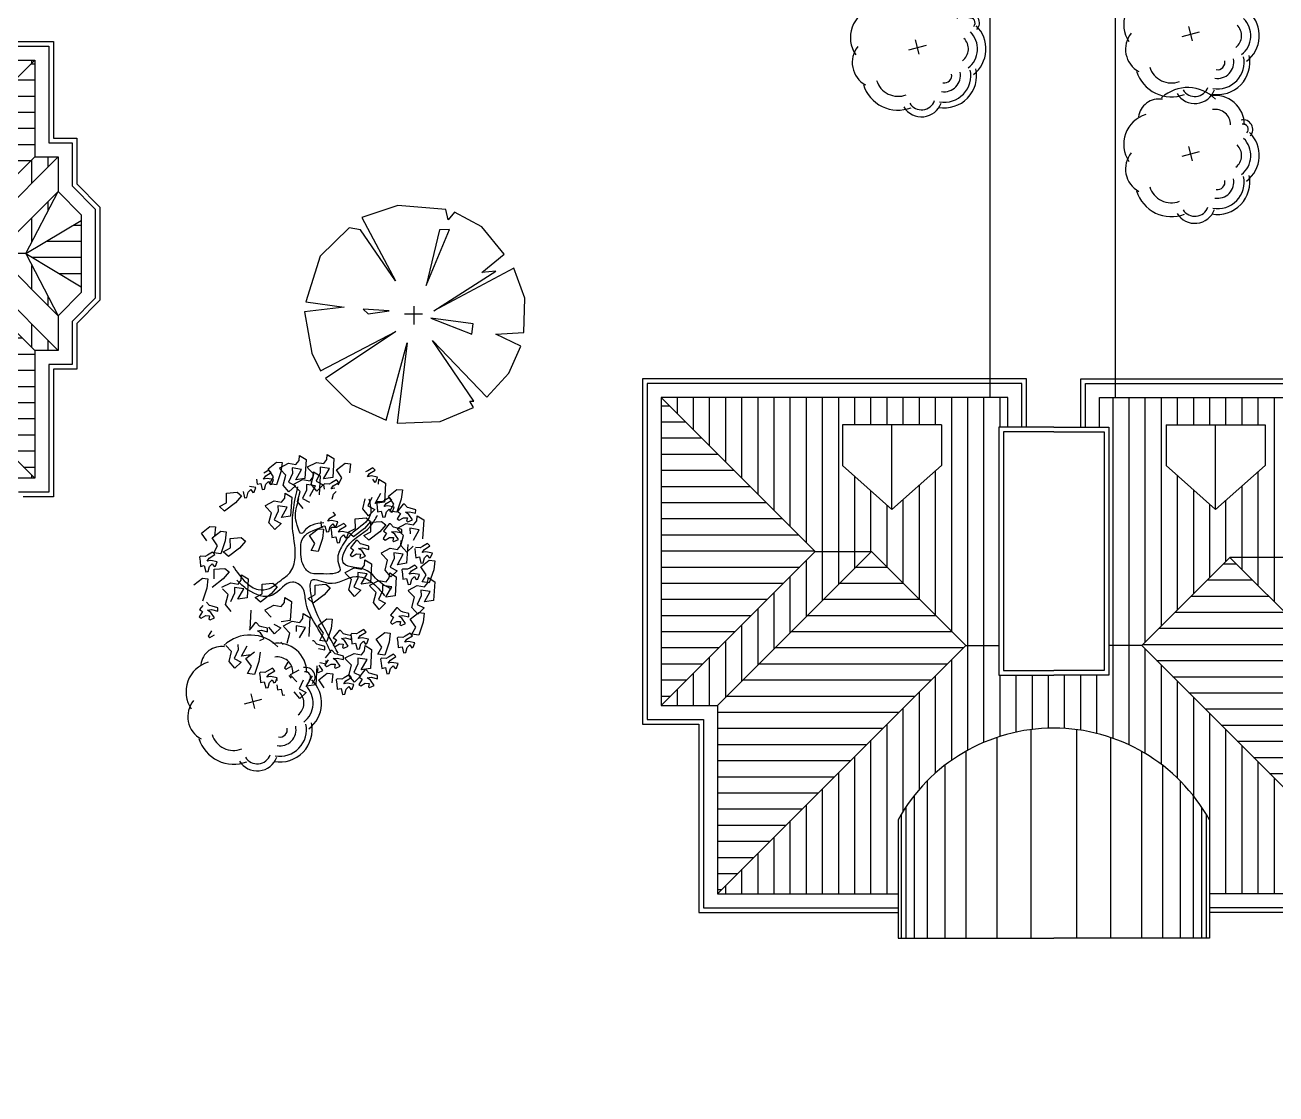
# Model space of a CAD drawing. Extents: x 225694 to 1397201, y -46174 to 794826.
# Drawn here: x 564215 to 593287, y 490923 to 515777 of the extents above; entities that cross this region are included whole.
import ezdxf

# ---------------------------------------------------------------- set-up
doc = ezdxf.new("R2010")
doc.units = 0
doc.header["$LTSCALE"] = 0.5
doc.header["$MEASUREMENT"] = 0
for name, color, linetype in [('08-树', 73, 'Continuous'), ('KJ', 8, 'Continuous'), ('屋顶', 135, 'Continuous'), ('树', 124, 'Continuous'), ('路', 40, 'Continuous')]:
    doc.layers.add(name, color=color, linetype=linetype)
doc.styles.get("Standard").update_dxf_attribs({"font": 'rs.shx', "bigfont": 'hztxt.shx'})

# ---------------------------------------------------------------- blocks, each defined once
blk = doc.blocks.new('棕榈')
at = {"layer": '树', "color": 64, "linetype": 'Continuous'}
for p, q in [((-172, 1067), (-553, 940)), ((336, 1025), (-172, 1067)), ((-553, 940), (-196, 270)), ((360, 916), (336, 1025)), ((426, 996), (360, 916)), ((717, 842), (426, 996)), ((-688, 831), (-995, 530)), ((-566, 808), (-688, 831)), ((-196, 270), (-566, 808)), ((127, 220), (373, 813)), ((270, 808), (127, 220)), ((373, 813), (270, 808)), ((953, 551), (717, 842)), ((-995, 530), (-1146, 45)), ((715, 357), (953, 551)), ((1056, 402), (209, -50)), ((1170, 85), (1056, 402)), ((209, -50), (863, 371)), ((863, 371), (715, 357)), ((-1146, 45), (-738, -11)), ((0, -192), (0, 0)), ((1159, -278), (1170, 85)), ((-738, -11), (-1159, -58)), ((-1159, -58), (-1080, -495)), ((-537, -32), (-487, -82)), ((-265, -48), (-537, -32)), ((-487, -82), (-265, -48)), ((88, -84), (-103, -84)), ((177, -127), (611, -294)), ((625, -185), (177, -127)), ((611, -294), (625, -185)), ((-990, -683), (-193, -267)), ((-193, -267), (-937, -763)), ((-294, -1205), (-73, -388)), ((-73, -388), (-180, -1239)), ((633, -1004), (193, -363)), ((193, -363), (770, -961)), ((863, -297), (1159, -278)), ((1130, -424), (863, -297)), ((-1080, -495), (-990, -683)), ((1003, -707), (1130, -424)), ((-937, -763), (-662, -1041)), ((770, -961), (1003, -707)), ((-662, -1041), (-294, -1205)), ((627, -1072), (590, -1004)), ((590, -1004), (633, -1004)), ((275, -1218), (627, -1072)), ((-180, -1239), (275, -1218))]:
    blk.add_line(p, q, dxfattribs=at)
blk = doc.blocks.new('桂花')
at = {"layer": '08-树', "linetype": 'ByBlock'}
for p, q in [((0, 0), (-316, 0)), ((-149, -187), (-149, 195))]:
    blk.add_line(p, q, dxfattribs=at)
for centre, radius, start, end in [((-367, 1210), 204, 31.9374, 177.2865), ((79, 732), 688, 22.6842, 120.5814), ((-612, 656), 626, 75.2533, 173.8893), ((-367, 1210), 110, 31.9374, 177.2865), ((79, 732), 509, 22.6842, 120.5814), ((574, 395), 687, 335.0514, 87.0482), ((-743, 93), 815, 118.8409, 207.9925), ((-612, 656), 332, 75.2533, 173.8893), ((79, 732), 314, 22.6842, 120.5814), ((574, 395), 565, 335.0514, 87.0482), ((574, 395), 158, 335.0514, 87.0482), ((574, 395), 344, 335.0514, 87.0482), ((868, -183), 294, 286.7742, 55.2785), ((868, -183), 443, 286.7742, 55.2785), ((-1031, -465), 437, 155.3763, 247.6372), ((287, -545), 475, 271.8981, 6.291), ((287, -545), 769, 271.8981, 6.291), ((-552, -692), 652, 181.4394, 289.2262), ((-59, -897), 543, 216.0983, 316.3439)]:
    blk.add_arc(centre, radius, start, end, dxfattribs=at)
blk = doc.blocks.new('GUIHUA')
at = {"layer": '树', "linetype": 'ByBlock', "xscale": 1.0944, "yscale": 1.0944, "zscale": 1.0944}
blk.add_blockref('桂花', (169, -8), dxfattribs=at)
blk = doc.blocks.new('银杏')
at = {"layer": '树', "color": 60}
for p, q in [((-750, 2732), (-811, 2624)), ((-681, 2712), (-750, 2732)), ((-746, 2592), (-681, 2712)), ((-621, 2729), (-503, 2841)), ((-520, 2694), (-621, 2729)), ((-456, 2607), (-520, 2694)), ((-503, 2841), (-123, 2715)), ((-325, 2695), (-404, 2514)), ((-145, 2520), (-325, 2695)), ((64, 2824), (2, 2789)), ((2, 2789), (35, 2670)), ((35, 2670), (48, 2617)), ((104, 2693), (64, 2824)), ((155, 2630), (104, 2693)), ((161, 2710), (155, 2630)), ((222, 2835), (161, 2710)), ((305, 2774), (222, 2835)), ((236, 2721), (305, 2744)), ((275, 2651), (236, 2721)), ((371, 2597), (275, 2651)), ((305, 2744), (305, 2774)), ((352, 2733), (392, 2843)), ((442, 2524), (352, 2733)), ((392, 2843), (574, 2770)), ((574, 2770), (816, 2609)), ((701, 2616), (819, 2727)), ((819, 2727), (1199, 2602)), ((-1267, 2458), (-1227, 2569)), ((-1177, 2249), (-1267, 2458)), ((-1227, 2569), (-1046, 2496)), ((-1046, 2496), (-803, 2334)), ((-927, 2533), (-934, 2507)), ((-934, 2507), (-880, 2436)), ((-839, 2577), (-927, 2533)), ((-880, 2436), (-816, 2348)), ((-811, 2624), (-839, 2577)), ((-816, 2348), (-756, 2400)), ((-756, 2400), (-664, 2305)), ((-754, 2511), (-746, 2592)), ((-694, 2563), (-754, 2511)), ((-562, 2609), (-694, 2563)), ((-655, 2441), (-633, 2518)), ((-626, 2335), (-655, 2441)), ((-633, 2518), (-568, 2485)), ((-568, 2485), (-547, 2507)), ((-547, 2507), (-562, 2609)), ((-523, 2463), (-456, 2607)), ((-476, 2260), (-523, 2463)), ((-404, 2514), (-290, 2485)), ((-88, 2380), (292, 2255)), ((-25, 2480), (66, 2316)), ((48, 2617), (18, 2524)), ((31, 2500), (120, 2488)), ((120, 2488), (227, 2471)), ((227, 2471), (232, 2551)), ((232, 2551), (365, 2548)), ((365, 2548), (371, 2597)), ((434, 2445), (372, 2410)), ((372, 2410), (405, 2291)), ((474, 2314), (434, 2445)), ((633, 2591), (442, 2524)), ((592, 2456), (531, 2330)), ((675, 2395), (592, 2456)), ((756, 2473), (633, 2591)), ((675, 2364), (675, 2395)), ((802, 2581), (701, 2616)), ((816, 2609), (756, 2473)), ((799, 2350), (866, 2494)), ((866, 2494), (802, 2581)), ((997, 2582), (918, 2401)), ((918, 2401), (1032, 2372)), ((1177, 2407), (997, 2582)), ((1199, 2602), (1177, 2407)), ((-1622, 2132), (-1683, 2006)), ((-1539, 2071), (-1622, 2132)), ((-1574, 2147), (-1456, 2259)), ((-1473, 2112), (-1574, 2147)), ((-1456, 2259), (-1076, 2134)), ((-1098, 1938), (-1277, 2114)), ((-987, 2316), (-1177, 2249)), ((-1078, 2297), (-1141, 2262)), ((-1141, 2262), (-1107, 2143)), ((-1107, 2143), (-1094, 2089)), ((-1076, 2134), (-1098, 1938)), ((-1039, 2166), (-1078, 2297)), ((-987, 2103), (-1039, 2166)), ((-863, 2199), (-987, 2316)), ((-982, 2182), (-987, 2103)), ((-921, 2308), (-982, 2182)), ((-838, 2247), (-921, 2308)), ((-906, 2194), (-837, 2216)), ((-867, 2123), (-906, 2194)), ((-772, 2069), (-867, 2123)), ((-803, 2334), (-863, 2199)), ((-837, 2216), (-838, 2247)), ((-664, 2305), (-626, 2335)), ((-601, 2142), (-609, 2116)), ((-609, 2116), (-555, 2045)), ((-514, 2186), (-601, 2142)), ((-486, 2234), (-514, 2186)), ((-425, 2341), (-486, 2234)), ((-444, 2262), (-476, 2260)), ((-294, 2345), (-444, 2262)), ((-429, 2120), (-421, 2201)), ((-369, 2172), (-429, 2120)), ((-356, 2322), (-425, 2341)), ((-421, 2201), (-356, 2322)), ((-237, 2218), (-369, 2172)), ((-330, 2050), (-308, 2127)), ((-308, 2127), (-243, 2094)), ((-103, 2237), (-294, 2345)), ((-243, 2094), (-222, 2116)), ((-222, 2116), (-237, 2218)), ((-105, 2233), (-206, 2268)), ((-108, 2002), (-41, 2146)), ((-41, 2146), (-105, 2233)), ((66, 2316), (-103, 2237)), ((90, 2235), (11, 2053)), ((270, 2059), (90, 2235)), ((292, 2255), (270, 2059)), ((418, 2237), (388, 2144)), ((388, 2144), (401, 2121)), ((401, 2121), (489, 2109)), ((405, 2291), (418, 2237)), ((525, 2251), (474, 2314)), ((531, 2330), (525, 2251)), ((597, 2092), (602, 2171)), ((602, 2171), (735, 2169)), ((606, 2342), (675, 2364)), ((645, 2271), (606, 2342)), ((740, 2217), (645, 2271)), ((735, 2169), (740, 2217)), ((846, 2147), (799, 2350)), ((878, 2149), (846, 2147)), ((1028, 2232), (878, 2149)), ((1219, 2124), (1028, 2232)), ((1032, 2372), (1185, 2243)), ((1185, 2243), (1297, 2367)), ((1388, 2203), (1219, 2124)), ((1297, 2367), (1388, 2203)), ((1361, 2233), (1402, 2343)), ((1451, 2024), (1361, 2233)), ((1402, 2343), (1583, 2270)), ((1583, 2270), (1825, 2109)), ((-1608, 2018), (-1539, 2040)), ((-1539, 2040), (-1539, 2071)), ((-1242, 1904), (-1089, 1775)), ((-1094, 2089), (-1124, 1996)), ((-1124, 1996), (-1111, 1973)), ((-1111, 1973), (-1023, 1961)), ((-1089, 1775), (-978, 1898)), ((-1023, 1961), (-915, 1944)), ((-978, 1898), (-887, 1735)), ((-915, 1944), (-910, 2023)), ((-910, 2023), (-777, 2020)), ((-777, 2020), (-772, 2069)), ((-742, 1749), (-700, 1973)), ((-700, 1973), (-606, 2042)), ((-606, 2042), (-495, 1881)), ((-555, 2045), (-491, 1957)), ((-495, 1881), (-383, 1612)), ((-491, 1957), (-431, 2010)), ((-431, 2010), (-339, 1914)), ((-339, 1914), (-300, 1944)), ((-300, 1944), (-330, 2050)), ((-61, 1799), (-108, 2002)), ((121, 1885), (-29, 1801)), ((11, 2053), (125, 2025)), ((312, 1777), (121, 1885)), ((125, 2025), (278, 1896)), ((278, 1896), (390, 2019)), ((481, 1856), (312, 1777)), ((390, 2019), (481, 1856)), ((394, 1857), (512, 1969)), ((495, 1822), (394, 1857)), ((489, 2109), (597, 2092)), ((512, 1969), (892, 1844)), ((1238, 1872), (1151, 1827)), ((1267, 1919), (1238, 1872)), ((1327, 2027), (1267, 1919)), ((1323, 1806), (1332, 1887)), ((1383, 1858), (1323, 1806)), ((1396, 2007), (1327, 2027)), ((1332, 1887), (1396, 2007)), ((1515, 1904), (1383, 1858)), ((1642, 2091), (1451, 2024)), ((1531, 1802), (1515, 1904)), ((1766, 1974), (1642, 2091)), ((1799, 1979), (1737, 1944)), ((1737, 1944), (1770, 1825)), ((1825, 2109), (1766, 1974)), ((1839, 1848), (1799, 1979)), ((1890, 1785), (1839, 1848)), ((1896, 1865), (1890, 1785)), ((2010, 1806), (1971, 1876)), ((-1056, 1656), (-1247, 1764)), ((-887, 1735), (-1056, 1656)), ((-895, 1451), (-854, 1675)), ((-854, 1675), (-759, 1744)), ((-759, 1744), (-649, 1583)), ((-546, 1699), (-742, 1749)), ((-508, 1533), (-546, 1699)), ((-383, 1612), (-508, 1533)), ((-29, 1801), (-61, 1799)), ((492, 1591), (559, 1735)), ((539, 1388), (492, 1591)), ((559, 1735), (495, 1822)), ((690, 1824), (611, 1642)), ((611, 1642), (725, 1614)), ((870, 1648), (690, 1824)), ((725, 1614), (879, 1485)), ((892, 1844), (870, 1648)), ((879, 1485), (990, 1608)), ((990, 1608), (1081, 1444)), ((1151, 1827), (1144, 1802)), ((1144, 1802), (1198, 1731)), ((1198, 1731), (1262, 1643)), ((1262, 1643), (1322, 1695)), ((1322, 1695), (1413, 1600)), ((1413, 1600), (1452, 1630)), ((1423, 1736), (1445, 1813)), ((1452, 1630), (1423, 1736)), ((1445, 1813), (1510, 1780)), ((1510, 1780), (1531, 1802)), ((1783, 1772), (1753, 1679)), ((1753, 1679), (1766, 1655)), ((1766, 1655), (1855, 1643)), ((1770, 1825), (1783, 1772)), ((1855, 1643), (1962, 1626)), ((1962, 1626), (1967, 1706)), ((-699, 1401), (-895, 1451)), ((-661, 1235), (-699, 1401)), ((-649, 1583), (-537, 1314)), ((-444, 1379), (-451, 1353)), ((-451, 1353), (-397, 1282)), ((-357, 1423), (-444, 1379)), ((-328, 1471), (-357, 1423)), ((-267, 1578), (-328, 1471)), ((-271, 1357), (-263, 1438)), ((-212, 1409), (-271, 1357)), ((-199, 1559), (-267, 1578)), ((-263, 1438), (-199, 1559)), ((-80, 1455), (-212, 1409)), ((-172, 1287), (-150, 1364)), ((-150, 1364), (-85, 1332)), ((-85, 1332), (-64, 1353)), ((-64, 1353), (-80, 1455)), ((-4, 1424), (114, 1536)), ((98, 1389), (-4, 1424)), ((162, 1302), (98, 1389)), ((114, 1536), (495, 1411)), ((293, 1390), (214, 1209)), ((472, 1215), (293, 1390)), ((495, 1411), (472, 1215)), ((571, 1390), (539, 1388)), ((721, 1474), (571, 1390)), ((912, 1366), (721, 1474)), ((1081, 1444), (912, 1366)), ((1584, 1431), (1625, 1541)), ((1674, 1222), (1584, 1431)), ((1625, 1541), (1806, 1469)), ((1806, 1469), (2048, 1307)), ((2135, 1527), (2072, 1493)), ((2072, 1493), (2106, 1374)), ((2119, 1320), (2089, 1227)), ((2106, 1374), (2119, 1320)), ((2175, 1397), (2135, 1527)), ((2226, 1333), (2175, 1397)), ((-1088, 1069), (-1150, 1034)), ((-1048, 938), (-1088, 1069)), ((-930, 1080), (-991, 954)), ((-847, 1019), (-930, 1080)), ((-803, 1227), (-866, 1192)), ((-866, 1192), (-833, 1073)), ((-833, 1073), (-819, 1019)), ((-764, 1096), (-803, 1227)), ((-712, 1033), (-764, 1096)), ((-707, 1112), (-712, 1033)), ((-646, 1238), (-707, 1112)), ((-537, 1314), (-661, 1235)), ((-563, 1177), (-646, 1238)), ((-631, 1124), (-563, 1146)), ((-592, 1053), (-631, 1124)), ((-563, 1146), (-563, 1177)), ((-397, 1282), (-333, 1194)), ((-333, 1194), (-273, 1247)), ((-273, 1247), (-181, 1151)), ((-181, 1151), (-143, 1181)), ((-143, 1181), (-172, 1287)), ((95, 1158), (162, 1302)), ((142, 955), (95, 1158)), ((214, 1209), (328, 1180)), ((328, 1180), (481, 1052)), ((481, 1052), (593, 1175)), ((593, 1175), (684, 1011)), ((1629, 1065), (1568, 939)), ((1712, 1004), (1629, 1065)), ((1865, 1289), (1674, 1222)), ((1743, 958), (1861, 1070)), ((1989, 1172), (1865, 1289)), ((2048, 1307), (1989, 1172)), ((2089, 1227), (2102, 1203)), ((2102, 1203), (2190, 1191)), ((2190, 1191), (2298, 1175)), ((2298, 1175), (2303, 1254)), ((-997, 875), (-1048, 938)), ((-991, 954), (-997, 875)), ((-925, 716), (-920, 796)), ((-920, 796), (-787, 793)), ((-916, 966), (-847, 989)), ((-877, 895), (-916, 966)), ((-782, 841), (-877, 895)), ((-819, 1019), (-849, 926)), ((-849, 926), (-837, 903)), ((-847, 989), (-847, 1019)), ((-837, 903), (-748, 891)), ((-787, 793), (-782, 841)), ((-748, 891), (-641, 874)), ((-641, 874), (-635, 953)), ((-635, 953), (-503, 951)), ((-497, 999), (-592, 1053)), ((-503, 951), (-497, 999)), ((173, 957), (142, 955)), ((324, 1041), (173, 957)), ((514, 933), (324, 1041)), ((684, 1011), (514, 933)), ((1472, 1054), (1409, 1019)), ((1409, 1019), (1442, 900)), ((1456, 846), (1425, 753)), ((1442, 900), (1456, 846)), ((1511, 923), (1472, 1054)), ((1563, 860), (1511, 923)), ((1568, 939), (1563, 860)), ((1643, 951), (1712, 974)), ((1682, 880), (1643, 951)), ((1778, 826), (1682, 880)), ((1712, 974), (1712, 1004)), ((1844, 923), (1743, 958)), ((1772, 778), (1778, 826)), ((1909, 836), (1844, 923)), ((-895, 637), (-854, 748)), ((-805, 428), (-895, 637)), ((-854, 748), (-673, 675)), ((-673, 675), (-430, 513)), ((278, 496), (373, 566)), ((373, 566), (483, 404)), ((1298, 538), (1291, 513)), ((1385, 583), (1298, 538)), ((1414, 630), (1385, 583)), ((1474, 738), (1414, 630)), ((1425, 753), (1438, 730)), ((1438, 730), (1527, 718)), ((1543, 718), (1474, 738)), ((1479, 598), (1543, 718)), ((1527, 718), (1634, 701)), ((1634, 701), (1639, 781)), ((1639, 781), (1772, 778)), ((-614, 495), (-805, 428)), ((-490, 378), (-614, 495)), ((-430, 513), (-490, 378)), ((237, 272), (278, 496)), ((433, 222), (237, 272)), ((483, 404), (596, 135)), ((986, 324), (1026, 434)), ((471, 56), (433, 222)), ((596, 135), (471, 56))]:
    blk.add_line(p, q, dxfattribs=at)
at = {"layer": '树'}
for p, q in [((-1779, 2121), (-1842, 2086)), ((-1740, 1990), (-1779, 2121)), ((-1842, 2086), (-1809, 1967)), ((-1809, 1967), (-1796, 1913)), ((-1688, 1927), (-1740, 1990)), ((-1683, 2006), (-1688, 1927)), ((1957, 1990), (1896, 1865)), ((2040, 1929), (1957, 1990)), ((1971, 1876), (2040, 1899)), ((2040, 1899), (2040, 1929)), ((-2083, 1544), (-2043, 1655)), ((-2043, 1655), (-1862, 1582)), ((1967, 1706), (2100, 1703)), ((2105, 1752), (2010, 1806)), ((2100, 1703), (2105, 1752)), ((-2357, 1231), (-2239, 1343)), ((-2239, 1343), (-1859, 1218)), ((-1993, 1335), (-2083, 1544)), ((-1803, 1402), (-1993, 1335)), ((-1679, 1285), (-1803, 1402)), ((2231, 1413), (2226, 1333)), ((2292, 1538), (2231, 1413)), ((2375, 1477), (2292, 1538)), ((2307, 1424), (2376, 1447)), ((2346, 1354), (2307, 1424)), ((2441, 1300), (2346, 1354)), ((2376, 1447), (2375, 1477)), ((-2256, 1196), (-2357, 1231)), ((-2259, 965), (-2192, 1109)), ((-2192, 1109), (-2256, 1196)), ((-2061, 1197), (-2140, 1016)), ((-1881, 1022), (-2061, 1197)), ((-1859, 1218), (-1881, 1022)), ((-1728, 1313), (-1791, 1278)), ((-1791, 1278), (-1757, 1159)), ((-1744, 1105), (-1774, 1012)), ((-1757, 1159), (-1744, 1105)), ((-1688, 1182), (-1728, 1313)), ((-1637, 1119), (-1688, 1182)), ((-1632, 1198), (-1637, 1119)), ((-1517, 1139), (-1556, 1210)), ((-1422, 1085), (-1517, 1139)), ((1861, 1070), (2241, 945)), ((2303, 1254), (2436, 1251)), ((2436, 1251), (2441, 1300)), ((-2212, 762), (-2259, 965)), ((-2030, 848), (-2180, 764)), ((-2140, 1016), (-2026, 987)), ((-2080, 857), (-1962, 968)), ((-1979, 821), (-2080, 857)), ((-1839, 740), (-2030, 848)), ((-2026, 987), (-1873, 859)), ((-1915, 735), (-1979, 821)), ((-1962, 968), (-1582, 843)), ((-1873, 859), (-1761, 982)), ((-1784, 823), (-1863, 641)), ((-1670, 818), (-1839, 740)), ((-1604, 647), (-1784, 823)), ((-1774, 1012), (-1761, 989)), ((-1761, 989), (-1673, 977)), ((-1761, 982), (-1670, 818)), ((1841, 692), (1909, 836)), ((2040, 924), (1960, 743)), ((2219, 749), (2040, 924)), ((2241, 945), (2219, 749)), ((2242, 849), (2234, 823)), ((2234, 823), (2288, 752)), ((2329, 894), (2242, 849)), ((2357, 941), (2329, 894)), ((2418, 1049), (2357, 941)), ((2414, 827), (2422, 909)), ((2474, 880), (2414, 827)), ((2487, 1029), (2418, 1049)), ((2422, 909), (2487, 1029)), ((2606, 925), (2474, 880)), ((2513, 757), (2535, 834)), ((2535, 834), (2600, 802)), ((2600, 802), (2621, 824)), ((2621, 824), (2606, 925)), ((-2494, 659), (-2376, 771)), ((-2392, 624), (-2494, 659)), ((-2328, 537), (-2392, 624)), ((-2376, 771), (-1995, 646)), ((-2197, 626), (-2276, 444)), ((-2180, 764), (-2212, 762)), ((-2018, 450), (-2197, 626)), ((-1995, 646), (-2018, 450)), ((-1982, 590), (-1915, 735)), ((-1935, 388), (-1982, 590)), ((-1863, 641), (-1749, 613)), ((-1749, 613), (-1596, 484)), ((-1596, 484), (-1484, 607)), ((-1032, 733), (-925, 716)), ((1471, 517), (1479, 598)), ((1530, 569), (1471, 517)), ((1662, 614), (1530, 569)), ((1678, 513), (1662, 614)), ((1888, 489), (1841, 692)), ((2070, 575), (1920, 491)), ((1960, 743), (2075, 715)), ((2261, 467), (2070, 575)), ((2075, 715), (2228, 586)), ((2228, 586), (2339, 709)), ((2430, 545), (2261, 467)), ((2288, 752), (2352, 665)), ((2339, 709), (2430, 545)), ((2352, 665), (2412, 717)), ((2412, 717), (2504, 621)), ((2504, 621), (2542, 652)), ((2542, 652), (2513, 757)), ((-2276, 444), (-2162, 416)), ((-1976, 168), (-2166, 276)), ((-2162, 416), (-2009, 287)), ((-2009, 287), (-1897, 410)), ((-1903, 390), (-1935, 388)), ((-1753, 473), (-1903, 390)), ((-1897, 410), (-1806, 246)), ((-1801, 161), (-1683, 273)), ((-1562, 365), (-1753, 473)), ((-1683, 273), (-1302, 148)), ((-1393, 444), (-1562, 365)), ((1075, 115), (986, 324)), ((1026, 434), (1207, 361)), ((1207, 361), (1450, 200)), ((1291, 513), (1345, 441)), ((1345, 441), (1409, 354)), ((1409, 354), (1469, 406)), ((1469, 406), (1560, 310)), ((1560, 310), (1599, 341)), ((1570, 446), (1592, 524)), ((1599, 341), (1570, 446)), ((1592, 524), (1657, 491)), ((1657, 491), (1678, 513)), ((1751, 307), (1663, 263)), ((1779, 354), (1751, 307)), ((1840, 462), (1779, 354)), ((1836, 241), (1844, 322)), ((1896, 293), (1836, 241)), ((1909, 442), (1840, 462)), ((1844, 322), (1909, 442)), ((1920, 491), (1888, 489)), ((2028, 339), (1896, 293)), ((2043, 237), (2028, 339)), ((2318, 508), (2255, 474)), ((2255, 474), (2288, 355)), ((2302, 301), (2271, 208)), ((2288, 355), (2302, 301)), ((2357, 378), (2318, 508)), ((2409, 314), (2357, 378)), ((2414, 394), (2409, 314)), ((2475, 519), (2414, 394)), ((2558, 458), (2475, 519)), ((2490, 405), (2558, 428)), ((2529, 335), (2490, 405)), ((2624, 281), (2529, 335)), ((2558, 428), (2558, 458)), ((2618, 232), (2624, 281)), ((-1806, 246), (-1976, 168)), ((-1700, 126), (-1801, 161)), ((-1703, -105), (-1635, 39)), ((-1635, 39), (-1700, 126)), ((-1504, 128), (-1584, -54)), ((-1325, -48), (-1504, 128)), ((-1302, 148), (-1325, -48)), ((1266, 182), (1075, 115)), ((1390, 65), (1266, 182)), ((1450, 200), (1390, 65)), ((1481, 30), (1453, -18)), ((1542, 137), (1481, 30)), ((1611, 118), (1542, 137)), ((1546, -3), (1611, 118)), ((1663, 263), (1656, 237)), ((1656, 237), (1710, 166)), ((1710, 166), (1774, 78)), ((1834, 130), (1926, 35)), ((1904, 68), (1835, 87)), ((1839, -53), (1904, 68)), ((1926, 35), (1964, 65)), ((1935, 171), (1957, 248)), ((1964, 65), (1935, 171)), ((1957, 248), (2022, 215)), ((2022, 215), (2043, 237)), ((2100, 39), (2141, 149)), ((2190, -170), (2100, 39)), ((2141, 149), (2322, 76)), ((2271, 208), (2284, 184)), ((2284, 184), (2373, 173)), ((2373, 173), (2480, 156)), ((2480, 156), (2486, 235)), ((2486, 235), (2618, 232)), ((-2057, -91), (-2057, -60)), ((-1655, -308), (-1703, -105)), ((-1474, -222), (-1624, -306)), ((-1584, -54), (-1469, -82)), ((-1283, -330), (-1474, -222)), ((-1469, -82), (-1316, -211)), ((-1316, -211), (-1204, -88)), ((-1114, -251), (-1283, -330)), ((-1204, -88), (-1114, -251)), ((749, -124), (867, -13)), ((851, -160), (749, -124)), ((848, -391), (915, -246)), ((915, -246), (851, -160)), ((867, -13), (1248, -138)), ((1046, -158), (967, -340)), ((1225, -334), (1046, -158)), ((1365, -62), (1358, -88)), ((1453, -18), (1365, -62)), ((2023, -36), (1891, -81)), ((1896, -135), (2277, -260)), ((1953, -127), (2017, -159)), ((2017, -159), (2039, -138)), ((2039, -138), (2023, -36)), ((2381, -103), (2190, -170)), ((2277, -260), (2254, -456)), ((-1624, -306), (-1655, -308)), ((325, -413), (443, -302)), ((426, -448), (325, -413)), ((490, -535), (426, -448)), ((443, -302), (823, -427)), ((823, -427), (801, -622)), ((895, -593), (848, -391)), ((1077, -508), (926, -591)), ((967, -340), (1081, -368)), ((1267, -616), (1077, -508)), ((1924, -715), (1877, -513)), ((2254, -456), (2075, -280)), ((2110, -490), (2263, -619)), ((2263, -619), (2375, -496)), ((2375, -496), (2466, -659)), ((423, -679), (490, -535)), ((809, -786), (921, -662)), ((926, -591), (895, -593)), ((921, -662), (1012, -826)), ((1277, -702), (1214, -737)), ((1662, -709), (1754, -805)), ((1754, -805), (1792, -774)), ((1792, -774), (1763, -669)), ((1955, -713), (1924, -715)), ((2004, -715), (1942, -750)), ((2106, -630), (1955, -713)), ((2466, -659), (2296, -738)), ((-1177, -1203), (-1135, -979)), ((-1135, -979), (-1041, -910)), ((-1041, -910), (-930, -1071)), ((652, -797), (502, -880)), ((799, -1040), (770, -1087)), ((860, -932), (799, -1040)), ((1012, -826), (843, -905)), ((928, -952), (860, -932)), ((864, -1072), (928, -952)), ((1047, -1055), (915, -1101)), ((1063, -1157), (1047, -1055)), ((1762, -1019), (1700, -1054)), ((1700, -1054), (1733, -1173)), ((1802, -1150), (1762, -1019)), ((1920, -1008), (1859, -1134)), ((2003, -1069), (1920, -1008)), ((1958, -1015), (1971, -1039)), ((2060, -1051), (2167, -1068)), ((2167, -1068), (2172, -988)), ((2172, -988), (2305, -991)), ((2305, -991), (2311, -942)), ((770, -1087), (683, -1132)), ((856, -1153), (864, -1072)), ((915, -1101), (856, -1153)), ((1305, -1218), (1486, -1291)), ((1746, -1227), (1716, -1320)), ((1733, -1173), (1746, -1227)), ((1853, -1213), (1802, -1150)), ((1859, -1134), (1853, -1213)), ((1930, -1293), (2063, -1295)), ((1934, -1122), (2003, -1100)), ((1973, -1193), (1934, -1122)), ((2068, -1247), (1973, -1193)), ((2003, -1100), (2003, -1069)), ((2063, -1295), (2068, -1247)), ((1354, -1538), (1264, -1328)), ((1025, -1624), (1139, -1652))]:
    blk.add_line(p, q, dxfattribs=at)
at = {"layer": '树', "color": 76}
for p, q in [((-2395, 393), (-2328, 537)), ((-2481, 154), (-2441, 265)), ((-2441, 265), (-2260, 192)), ((-2348, 190), (-2395, 393)), ((-2166, 276), (-2316, 192)), ((-2391, -55), (-2481, 154)), ((-2201, 12), (-2391, -55)), ((-2316, 192), (-2348, 190)), ((-2260, 192), (-2017, 30)), ((-2077, -105), (-2201, 12)), ((-2140, 1), (-2201, -125)), ((-2057, -60), (-2140, 1)), ((-2017, 30), (-2077, -105)), ((-2298, -10), (-2360, -45)), ((-2360, -45), (-2327, -164)), ((-2258, -141), (-2298, -10)), ((-2207, -204), (-2258, -141)), ((-2201, -125), (-2207, -204)), ((-2126, -113), (-2057, -91)), ((-2087, -184), (-2126, -113)), ((-1992, -238), (-2087, -184)), ((-1997, -286), (-1992, -238)), ((-2243, -346), (-2135, -363)), ((-2135, -363), (-2130, -284)), ((-2073, -405), (-2134, -530)), ((-2130, -284), (-1997, -286)), ((-1990, -466), (-2073, -405)), ((-2059, -519), (-1990, -496)), ((-2020, -589), (-2059, -519)), ((-1990, -496), (-1990, -466)), ((-29, -578), (65, -509)), ((65, -509), (176, -670)), ((-2079, -811), (-1984, -742)), ((-2063, -689), (-1930, -692)), ((-1924, -643), (-2020, -589)), ((-1984, -742), (-1874, -903)), ((-1930, -692), (-1924, -643)), ((-71, -802), (-29, -578)), ((176, -670), (288, -939)), ((470, -882), (423, -679)), ((-2120, -1035), (-2079, -811)), ((-1924, -1086), (-2120, -1035)), ((-1874, -903), (-1761, -1172)), ((125, -852), (-71, -802)), ((163, -1018), (125, -852)), ((288, -939), (163, -1018)), ((502, -880), (470, -882)), ((-1886, -1252), (-1924, -1086)), ((-1761, -1172), (-1886, -1252)), ((-1376, -1358), (-1336, -1248)), ((-1336, -1248), (-1155, -1321)), ((-981, -1253), (-1177, -1203)), ((-943, -1419), (-981, -1253)), ((-930, -1071), (-818, -1340)), ((-371, -1171), (-253, -1060)), ((-269, -1206), (-371, -1171)), ((-272, -1437), (-205, -1293)), ((-205, -1293), (-269, -1206)), ((-253, -1060), (128, -1185)), ((-74, -1205), (-153, -1386)), ((105, -1380), (-74, -1205)), ((128, -1185), (105, -1380)), ((397, -1177), (778, -1302)), ((683, -1132), (676, -1157)), ((676, -1157), (730, -1228)), ((730, -1228), (794, -1316)), ((1486, -1291), (1729, -1453)), ((1925, -1372), (1930, -1293)), ((-1534, -1552), (-1494, -1442)), ((-1444, -1762), (-1534, -1552)), ((-1494, -1442), (-1313, -1515)), ((-1286, -1568), (-1376, -1358)), ((-1096, -1501), (-1286, -1568)), ((-1155, -1321), (-912, -1483)), ((-972, -1618), (-1096, -1501)), ((-912, -1483), (-972, -1618)), ((-818, -1340), (-943, -1419)), ((-635, -1700), (-594, -1476)), ((-594, -1476), (-499, -1407)), ((-499, -1407), (-389, -1568)), ((-389, -1568), (-277, -1837)), ((-225, -1640), (-272, -1437)), ((-43, -1555), (-194, -1638)), ((-153, -1386), (-39, -1415)), ((147, -1663), (-43, -1555)), ((-39, -1415), (114, -1544)), ((1284, -1618), (1105, -1443)), ((1306, -1422), (1284, -1618)), ((1545, -1471), (1354, -1538)), ((1669, -1588), (1545, -1471)), ((1729, -1453), (1669, -1588)), ((1716, -1320), (1729, -1343)), ((1729, -1343), (1818, -1355)), ((1818, -1355), (1925, -1372)), ((-1254, -1695), (-1444, -1762)), ((-931, -1608), (-994, -1643)), ((-994, -1643), (-961, -1762)), ((-947, -1815), (-978, -1908)), ((-961, -1762), (-947, -1815)), ((-892, -1739), (-931, -1608)), ((-840, -1802), (-892, -1739)), ((-835, -1722), (-840, -1802)), ((-774, -1597), (-835, -1722)), ((-691, -1658), (-774, -1597)), ((-759, -1711), (-691, -1688)), ((-720, -1781), (-759, -1711)), ((-625, -1835), (-720, -1781)), ((-691, -1688), (-691, -1658)), ((-439, -1750), (-635, -1700)), ((-631, -1884), (-625, -1835)), ((168, -1835), (108, -1943)), ((317, -1584), (147, -1663)), ((237, -1855), (168, -1835)), ((1135, -1792), (985, -1876)), ((1326, -1900), (1135, -1792)), ((1139, -1652), (1293, -1781)), ((1293, -1781), (1404, -1658)), ((1495, -1822), (1326, -1900)), ((1404, -1658), (1495, -1822)), ((-978, -1908), (-965, -1932)), ((-965, -1932), (-876, -1944)), ((-876, -1944), (-769, -1961)), ((-769, -1961), (-763, -1881)), ((-763, -1881), (-631, -1884)), ((-515, -1988), (-475, -1878)), ((-425, -2197), (-515, -1988)), ((-475, -1878), (-293, -1951)), ((-293, -1951), (-51, -2112)), ((79, -1990), (-8, -2035)), ((108, -1943), (79, -1990)), ((164, -2056), (173, -1975)), ((224, -2004), (164, -2056)), ((173, -1975), (237, -1855)), ((356, -1958), (224, -2004)), ((263, -2126), (286, -2049)), ((286, -2049), (350, -2082)), ((350, -2082), (372, -2060)), ((372, -2060), (356, -1958)), ((603, -2092), (695, -2188)), ((733, -2158), (704, -2052)), ((39, -2131), (103, -2219)), ((103, -2219), (162, -2167)), ((162, -2167), (254, -2263)), ((254, -2263), (293, -2232)), ((293, -2232), (263, -2126)), ((695, -2188), (733, -2158))]:
    blk.add_line(p, q, dxfattribs=at)
at = {"layer": '树', "color": 60, "linetype": 'Continuous'}
blk.add_open_spline([(735, 1805), (654, 1716), (527, 1577), (229, 1460), (107, 1223), (-20, 901), (-514, 1134), (-522, 1619), (-782, 1860), (-851, 1924)], degree=3, knots=[0, 0, 0, 0, 358.309745, 559.724306, 920.068021, 1160.301928, 1416.92524, 2182.832789, 2459.824468, 2459.824468, 2459.824468, 2459.824468], dxfattribs=at)
at = {"layer": '树', "color": 36, "linetype": 'Continuous'}
for points, knots in [([(-1232, 1836), (-1106, 1834), (-795, 1830), (-672, 1340), (-429, 1030), (-183, 833), (193, 920), (39, 471), (-14, 226), (-256, 101), (-497, 150), (-880, 265), (-896, 547), (-908, 755)], [0, 0, 0, 0, 344.006792, 854.778332, 1261.454442, 1563.349745, 1749.920345, 2178.552796, 2428.387806, 2535.812858, 2945.81414, 3136.734295, 3671.676796, 3671.676796, 3671.676796, 3671.676796]), ([(1747, 369), (1545, 320), (1081, 208), (611, 84), (-11, 210), (434, 640), (169, 1079), (477, 1476), (706, 1574), (833, 1629)], [0, 0, 0, 0, 612.426602, 1400.624643, 1667.264022, 2013.862052, 2622.142616, 2952.458879, 3368.715072, 3368.715072, 3368.715072, 3368.715072]), ([(-988, 788), (-999, 701), (-1017, 559), (-972, 397), (-838, 254), (-1155, 212), (-1368, 253), (-1547, 372), (-1609, 412)], [0, 0, 0, 0, 253.476309, 416.933891, 537.865082, 674.806361, 1085.935509, 1302.568782, 1302.568782, 1302.568782, 1302.568782]), ([(-597, -1300), (-458, -1251), (-226, -1169), (37, -947), (81, -663), (-50, -419), (-146, -112), (-550, 86), (-1157, 88), (-1598, 317), (-1863, 456)], [0, 0, 0, 0, 444.941016, 738.226411, 977.38917, 1235.861111, 1558.613694, 1901.923017, 2485.057294, 3364.07932, 3364.07932, 3364.07932, 3364.07932]), ([(1706, 223), (1626, 211), (1372, 174), (990, 35), (571, -45), (236, 60), (-80, -245), (366, -658), (33, -1108), (-204, -1248), (-291, -1299)], [0, 0, 0, 0, 242.089077, 766.469692, 1217.889039, 1501.20257, 1752.063956, 2258.031919, 2790.693022, 3100.692203, 3100.692203, 3100.692203, 3100.692203])]:
    blk.add_open_spline(points, degree=3, knots=knots, dxfattribs=at)
at = {"layer": '树', "color": 60, "width": 0.8, "flags": 9}
for tag, p in [('YSIZE', (6, 269)), ('XSIZE', (17, 276))]:
    blk.add_attdef(tag, p, '', height=1.04, rotation=299.0215, dxfattribs=at)
blk = doc.blocks.new('EZHANGQIU')
at = {"layer": '树', "color": 0, "xscale": 1.1016, "yscale": 1.1016, "zscale": 1.1016}
blk.add_blockref('银杏', (-203, -426), dxfattribs=at)
blk = doc.blocks.new('b')
at = {"layer": 'KJ'}
h = blk.add_hatch(dxfattribs=at)
h.set_pattern_fill('LINE', color=256, scale=3000, angle=90, style=0)
h.paths.add_polyline_path([(989064, 580640), (990792, 582361), (987335, 582361)])
h.paths.add_polyline_path([(992916, 582361), (994644, 580640), (996373, 582361)])
h.paths.add_polyline_path([(1003335, 582361), (1005064, 580640), (1006792, 582361)])
h.paths.add_polyline_path([(1010644, 580640), (1012373, 582361), (1008916, 582361)])
h.paths.add_polyline_path([(1013104, 576361), (1013644, 576361), (1015894, 578611), (1015354, 578611)])
h.paths.add_polyline_path([(1015354, 574111), (1015894, 574111), (1013644, 576361), (1013104, 576361)])
h.paths.add_polyline_path([(986064, 576361), (986604, 576361), (984354, 578611), (983814, 578611)])
h.paths.add_polyline_path([(986604, 576361), (986064, 576361), (983814, 574111), (984354, 574111)])
h.paths.add_polyline_path([(984564, 576361), (985257, 576361), (983814, 577804)])
h.paths.add_polyline_path([(985257, 576361), (984564, 576361), (983814, 574917)])
h.paths.add_polyline_path([(1014451, 576361), (1015144, 576361), (1015894, 577804)])
h.paths.add_polyline_path([(1015144, 576361), (1014451, 576361), (1015894, 574917)])
h = blk.add_hatch(dxfattribs=at)
h.set_pattern_fill('LINE', color=256, scale=3000, angle=180, style=0)
h.paths.add_polyline_path([(984354, 580861), (984354, 578611), (986604, 576361), (984354, 574111), (984354, 571141), (989236, 576001)])
h.paths.add_polyline_path([(989514, 575576), (985059, 571141), (985059, 567361), (989514, 571816)])
h.paths.add_polyline_path([(994194, 575576), (994194, 571816), (998649, 567361), (998649, 571141)])
h.paths.add_polyline_path([(1005514, 571816), (1005514, 575576), (1001059, 571141), (1001059, 567361)])
h.paths.add_polyline_path([(1014649, 567361), (1014649, 571141), (1010194, 575576), (1010194, 571816)])
h.paths.add_polyline_path([(1015354, 571141), (1015354, 574111), (1013104, 576361), (1015354, 578611), (1015354, 580861), (1010473, 576001)])
h.paths.add_polyline_path([(1016434, 577129), (1015144, 576361), (1016434, 575592)])
h.paths.add_polyline_path([(983274, 575592), (984564, 576361), (983274, 577129)])
h = blk.add_hatch(dxfattribs=at)
h.set_pattern_fill('LINE', color=256, scale=3000, angle=90, style=0)
h.paths.add_polyline_path([(1010644, 579140), (1009132, 580646), (1009132, 576460), (1009132, 576001), (1010473, 576001), (1015354, 580861), (1012373, 580861)])
h.paths.add_polyline_path([(1003335, 580861), (999854, 580861), (996373, 580861), (994644, 579140), (993132, 580646), (993132, 576001), (1004736, 576001), (1006576, 576001), (1006576, 580646), (1005064, 579140)])
h.paths.add_polyline_path([(989064, 579140), (987335, 580861), (984354, 580861), (989236, 576001), (990576, 576001), (990576, 580646)])
h.paths.add_polyline_path([(995472, 569081), (995472, 567361), (998649, 567361), (994194, 571816), (989514, 571816), (985059, 567361), (988236, 567361), (988236, 569081, -0.589173)])
h.paths.add_polyline_path([(984354, 571141), (985059, 571141), (989514, 575576), (989514, 575596), (990576, 575596), (990576, 576001), (989236, 576001)])
h.paths.add_polyline_path([(1010473, 576001), (1009132, 576001), (1009132, 575596), (1010194, 575596), (1010194, 575576), (1014649, 571141), (1015354, 571141)])
h.paths.add_polyline_path([(1010194, 571816), (1005514, 571816), (1001059, 567361), (1004236, 567361), (1004236, 569081, -0.589173), (1011472, 569081), (1011472, 567361), (1014649, 567361)])
h.paths.add_polyline_path([(1001059, 571141), (1005514, 575576), (1005514, 575596), (1006576, 575596), (1006576, 576001), (1004736, 576001), (993132, 576001), (993132, 575596), (994194, 575596), (994194, 575576), (998649, 571141), (999854, 571141)])
at = {"layer": '屋顶'}
for p, q in [((1012673, 581185), (1015678, 581185)), ((1012773, 581293), (1015786, 581293)), ((1015678, 581185), (1015678, 578935)), ((1015786, 581293), (1015786, 579043)), ((1015354, 580861), (1010473, 576001)), ((1012373, 580861), (1015354, 580861)), ((1015354, 580861), (1015354, 578611)), ((1015678, 578935), (1016218, 578935)), ((1015786, 579043), (1016326, 579043)), ((1016218, 578935), (1016218, 577938)), ((1016326, 579043), (1016326, 577983)), ((1015354, 578611), (1013104, 576361)), ((1015894, 578611), (1013644, 576361)), ((1015354, 578611), (1015894, 578611)), ((1015894, 578611), (1015894, 577804)), ((1016326, 577983), (1016866, 577443)), ((1015894, 577804), (1014451, 576361)), ((1015144, 576361), (1015894, 577804)), ((1015894, 577804), (1016434, 577264)), ((1016218, 577938), (1016758, 577398)), ((1016758, 577398), (1016758, 575323)), ((1016866, 577443), (1016866, 575278)), ((1015144, 576361), (1016434, 577129)), ((1016434, 577264), (1016434, 575457)), ((1015354, 574111), (1013104, 576361)), ((1015894, 574111), (1013644, 576361)), ((1015894, 574917), (1014451, 576361)), ((1015144, 576361), (1014451, 576361)), ((1015144, 576361), (1015894, 574917)), ((1015144, 576361), (1016434, 575592)), ((1015354, 571141), (1010473, 576001)), ((1016434, 575457), (1015894, 574917)), ((1016758, 575323), (1016218, 574783)), ((1016866, 575278), (1016326, 574738)), ((1015894, 574917), (1015894, 574111)), ((1016218, 574783), (1016218, 573787)), ((1016326, 574738), (1016326, 573679)), ((1015894, 574111), (1015354, 574111)), ((1015354, 574111), (1015354, 571141)), ((1015678, 573787), (1015678, 570817)), ((1016218, 573787), (1015678, 573787)), ((1015786, 573679), (1015786, 570709)), ((1016326, 573679), (1015786, 573679)), ((1015354, 571141), (1014649, 571141)), ((1015678, 570817), (1014973, 570817)), ((1015786, 570709), (1015081, 570709))]:
    blk.add_line(p, q, dxfattribs=at)
blk = doc.blocks.new('dw')
at = {"layer": 'KJ'}
h = blk.add_hatch(dxfattribs=at)
h.set_pattern_fill('LINE', color=256, scale=3000, angle=90, style=0)
h.paths.add_polyline_path([(1151081, 203559), (1151297, 203559), (1151297, 204249), (1143239, 204249), (1146819, 200669), (1148124, 200669), (1150314, 198479), (1151081, 198479)])
h.paths.add_polyline_path([(1148598, 201644), (1147448, 202669), (1147448, 203616), (1149748, 203616), (1149748, 202669)], flags=16)
h.paths.add_polyline_path([(1161239, 204249), (1153421, 204249), (1153421, 203559), (1153637, 203559), (1153637, 198479), (1154404, 198479), (1156454, 200529), (1157759, 200529), (1159170, 201940), (1163270, 201940)])
h.paths.add_polyline_path([(1157270, 202669), (1156120, 201644), (1154970, 202669), (1154970, 203616), (1157270, 203616)], flags=16)
h.paths.add_polyline_path([(1169081, 210759), (1169297, 210759), (1169297, 211449), (1161239, 211449), (1167009, 205679), (1169081, 205679)])
h.paths.add_polyline_path([(1166598, 208844), (1165448, 209869), (1165448, 210816), (1167748, 210816), (1167748, 209869)], flags=16)
h.paths.add_polyline_path([(1177170, 209140), (1181270, 209140), (1179239, 211449), (1171421, 211449), (1171421, 210759), (1171637, 210759), (1171637, 205848), (1171637, 205679), (1172404, 205679), (1174454, 207729), (1175759, 207729)])
h.paths.add_polyline_path([(1172970, 209869), (1172970, 210816), (1175270, 210816), (1175270, 209869), (1174120, 208844)], flags=16)
h.paths.add_polyline_path([(1187081, 217959), (1187297, 217959), (1187297, 218649), (1179239, 218649), (1185009, 212879), (1187081, 212879)])
h.paths.add_polyline_path([(1184598, 216044), (1183448, 217069), (1183448, 218016), (1185748, 218016), (1185748, 217069)], flags=16)
h.paths.add_polyline_path([(1197479, 218649), (1189421, 218649), (1189421, 217959), (1189637, 217959), (1189637, 212879), (1190404, 212879), (1192594, 215069), (1193899, 215069)])
h.paths.add_polyline_path([(1193270, 217069), (1192120, 216044), (1190970, 217069), (1190970, 218016), (1193270, 218016)], flags=16)
h.paths.add_polyline_path([(1193899, 215069), (1192594, 215069), (1196174, 211489), (1197479, 211489)])
h.paths.add_polyline_path([(1190404, 212879), (1189637, 212879), (1189637, 212196), (1188359, 212196), (1187081, 212196), (1187081, 212879), (1185009, 212879), (1181270, 209140), (1177170, 209140), (1179479, 206831), (1179479, 207109), (1184741, 207109), (1184741, 208829, -0.272682), (1188359, 210961, -0.272682), (1191977, 208829), (1191977, 207109), (1196174, 207109)])
h.paths.add_polyline_path([(1175759, 207729), (1174454, 207729), (1178174, 204009), (1179479, 204009)])
h.paths.add_polyline_path([(1172404, 205679), (1171637, 205679), (1171637, 204996), (1170359, 204996), (1169081, 204996), (1169081, 205679), (1167009, 205679), (1163270, 201940), (1159170, 201940), (1161479, 199631), (1161479, 199909), (1166741, 199909), (1166741, 201629, -0.272682), (1170359, 203761, -0.272682), (1173977, 201629), (1173977, 199909), (1178174, 199909)])
h.paths.add_polyline_path([(1157759, 200529), (1156454, 200529), (1160174, 196809), (1160174, 197089), (1161199, 197089)])
h.paths.add_polyline_path([(1154404, 198479), (1153637, 198479), (1153637, 197796), (1152359, 197796), (1151081, 197796), (1151081, 198479), (1150314, 198479), (1144544, 192709), (1148741, 192709), (1148741, 194429, -0.272682), (1152359, 196561, -0.272682), (1155977, 194429), (1155977, 192709), (1160174, 192709)])
h.paths.add_polyline_path([(1150453, 199227), (1154478, 199227), (1154478, 202277), (1150453, 202277)], flags=9)
h.paths.add_polyline_path([(1168251, 206427), (1172276, 206427), (1172276, 209477), (1168251, 209477)], flags=9)
h.paths.add_polyline_path([(1186251, 213627), (1190276, 213627), (1190276, 216677), (1186251, 216677)], flags=9)
h = blk.add_hatch(dxfattribs=at)
h.set_pattern_fill('LINE', color=256, scale=3000, style=0)
h.paths.add_polyline_path([(1160174, 192709), (1160174, 196809), (1156454, 200529), (1154404, 198479)])
h.paths.add_polyline_path([(1159170, 201940), (1157759, 200529), (1161199, 197089), (1161479, 197089), (1161479, 199631)])
h.paths.add_polyline_path([(1161239, 211449), (1161239, 204249), (1163270, 201940), (1167009, 205679)])
h.paths.add_polyline_path([(1174454, 207729), (1172404, 205679), (1178174, 199909), (1178174, 204009)])
h.paths.add_polyline_path([(1177170, 209140), (1175759, 207729), (1179479, 204009), (1179479, 206831)])
h.paths.add_polyline_path([(1179239, 211449), (1181270, 209140), (1185009, 212879), (1179239, 218649)])
h = blk.add_hatch(dxfattribs=at)
h.set_pattern_fill('LINE', color=256, scale=3000, style=0)
h.set_pattern_definition([(7e-15, (40755.43, -7200), (0, 375), [])])
h.paths.add_polyline_path([(1150314, 198479), (1148124, 200669), (1144544, 197089), (1144544, 192709)])
h.paths.add_polyline_path([(1146819, 200669), (1143359, 204129), (1143359, 197209)])
h.paths.add_polyline_path([(1143359, 204129), (1143239, 204129), (1143239, 197089), (1143359, 197209)])
h = blk.add_hatch(dxfattribs=at)
h.set_pattern_fill('LINE', color=256, scale=3000, angle=90, style=0)
h.paths.add_polyline_path([(1148124, 200669), (1146819, 200669), (1143239, 197089), (1144544, 197089)])
at = {"layer": 'KJ', "linetype": 'Continuous'}
for p, q in [((1151830, 196527), (1151830, 191677)), ((1152889, 196527), (1152889, 191677)), ((1151038, 196344), (1151038, 191677)), ((1153681, 196344), (1153681, 191677)), ((1150318, 196022), (1150318, 191677)), ((1154401, 196022), (1154401, 191677)), ((1149830, 195698), (1149830, 191677)), ((1154888, 195698), (1154888, 191677)), ((1149416, 195331), (1149416, 191677)), ((1155302, 195331), (1155302, 191677)), ((1149119, 194996), (1149119, 191677)), ((1155599, 194996), (1155599, 191677)), ((1148813, 194554), (1148813, 191677)), ((1148921, 194724), (1148921, 191677)), ((1155797, 194724), (1155797, 191677)), ((1155905, 194554), (1155905, 191677))]:
    blk.add_line(p, q, dxfattribs=at)
at = {"layer": '屋顶'}
for p, q in [((1142807, 204681), (1142807, 196657)), ((1151729, 204681), (1142807, 204681)), ((1151729, 203559), (1151729, 204681)), ((1152989, 203559), (1152989, 204681)), ((1152989, 204681), (1160807, 204681)), ((1142915, 204573), (1142915, 196765)), ((1151621, 204573), (1142915, 204573)), ((1151621, 203559), (1151621, 204573)), ((1153097, 203559), (1153097, 204573)), ((1153097, 204573), (1160915, 204573)), ((1143239, 204249), (1143239, 197089)), ((1143239, 204249), (1146819, 200669)), ((1151297, 204249), (1143239, 204249)), ((1151297, 203559), (1151297, 204249)), ((1151297, 203559), (1151297, 204249)), ((1153421, 203559), (1153421, 204249)), ((1153421, 203559), (1153421, 204249)), ((1153421, 204249), (1161239, 204249)), ((1151081, 203559), (1151081, 198648)), ((1153637, 203559), (1153637, 198648)), ((1143239, 197089), (1146819, 200669)), ((1144544, 197089), (1148124, 200669)), ((1146819, 200669), (1148124, 200669)), ((1148124, 200669), (1150314, 198479)), ((1156454, 200529), (1154404, 198479)), ((1157759, 200529), (1156454, 200529)), ((1160174, 196809), (1156454, 200529)), ((1144544, 192709), (1150314, 198479)), ((1150314, 198479), (1151081, 198479)), ((1154404, 198479), (1153637, 198479)), ((1160174, 192709), (1154404, 198479)), ((1143239, 197089), (1144544, 197089)), ((1144544, 197089), (1144544, 192709)), ((1142807, 196657), (1144112, 196657)), ((1142915, 196765), (1144220, 196765)), ((1144112, 196657), (1144112, 192277)), ((1144220, 196765), (1144220, 192385)), ((1148741, 194429), (1148741, 191677)), ((1155977, 194429), (1155977, 191677)), ((1144544, 192709), (1148741, 192709)), ((1160174, 192709), (1155977, 192709)), ((1144112, 192277), (1148741, 192277)), ((1144220, 192385), (1148741, 192385)), ((1160498, 192385), (1155977, 192385)), ((1160606, 192277), (1155977, 192277)), ((1148741, 191677), (1152359, 191677)), ((1155977, 191677), (1152359, 191677))]:
    blk.add_line(p, q, dxfattribs=at)
at = {"layer": '屋顶', "linetype": 'Continuous'}
for p, q in [((1149748, 203616), (1147448, 203616)), ((1147448, 203616), (1147448, 202669)), ((1148598, 201644), (1148598, 203616)), ((1149748, 203616), (1149748, 202669)), ((1154970, 203616), (1154970, 202669)), ((1154970, 203616), (1157270, 203616)), ((1156120, 201644), (1156120, 203616)), ((1157270, 203616), (1157270, 202669)), ((1148598, 201644), (1147448, 202669)), ((1149748, 202669), (1148598, 201644)), ((1154970, 202669), (1156120, 201644)), ((1156120, 201644), (1157270, 202669))]:
    blk.add_line(p, q, dxfattribs=at)
at = {"layer": '屋顶'}
for points in [[(1152359, 203559), (1151081, 203559), (1151081, 197796), (1152359, 197796)], [(1152359, 203559), (1153637, 203559), (1153637, 197796), (1152359, 197796)], [(1152359, 203451), (1151189, 203451), (1151189, 197904), (1152359, 197904)], [(1152359, 203451), (1153529, 203451), (1153529, 197904), (1152359, 197904)]]:
    blk.add_lwpolyline(points, dxfattribs=at)
for start, end in [(90, 151.0109), (28.9891, 90)]:
    blk.add_arc((1152359, 192425), 4136, start, end, dxfattribs=at)

msp = doc.modelspace()

# ---------------------------------------------------------------- linework, layer by layer
at = {"layer": '路', "color": 7}
for p, q in [((586645.9, 507116.7), (586645.9, 522701.3)), ((589559.4, 507116.7), (589559.4, 521278.3))]:
    msp.add_line(p, q, dxfattribs=at)
for points, knots in [([(553101.4, 417688.9), (549728.2, 422206.6), (543021.5, 431188.9), (556876.4, 441739.4), (556629.4, 455530.5), (550022.4, 466092.4), (555881.1, 476861.3), (562293.5, 484681.4), (574569.6, 490131), (579698, 478078.4), (592603.4, 479361), (599953.3, 489939.7), (612573.2, 480549.6), (620705.9, 491539), (628964.4, 500312.3), (647942.3, 493233.1), (641878.6, 510856.5), (648155.1, 520301.5), (647837, 532724.8), (659124.5, 536520.4), (666190.4, 544921.6), (676667.9, 542037.2), (685285.3, 539216.9), (692250.4, 544496.6), (701425.3, 539493), (706458.9, 544918.1), (709236.7, 547912)], [0, 0, 0, 0, 14427.2896194, 28684.5625826, 41813.7522732, 52705.2155961, 63262.7905587, 74483.0928484, 85762.2605936, 93119.153961, 107355.6559832, 114359.7475777, 127672.2000607, 138947.3166207, 149121.1998097, 163357.697375, 177033.0047384, 185159.3922129, 198301.1106652, 208161.8521645, 217572.0777821, 228569.6187249, 237392.0694759, 243284.2380735, 252106.6841135, 262970.405513, 262970.405513, 262970.405513, 262970.405513]), ([(553745.5, 417688.9), (550372.3, 422206.6), (543665.6, 431188.9), (557520.4, 441739.4), (557273.4, 455530.5), (550666.5, 466092.4), (556525.2, 476861.3), (562937.6, 484681.4), (575213.7, 490131), (580342.1, 478078.4), (593247.5, 479361), (600597.4, 489939.7), (613217.3, 480549.6), (621350, 491539), (629608.5, 500312.3), (648586.4, 493233.1), (642522.7, 510856.5), (648799.1, 520301.5), (648481.1, 532724.8), (659768.6, 536520.4), (666834.5, 544921.6), (677312, 542037.2), (685929.3, 539216.9), (692894.5, 544496.6), (702069.4, 539493), (707103, 544918.1), (709880.7, 547912)], [0, 0, 0, 0, 14427.2896194, 28684.5625826, 41813.7522732, 52705.2155961, 63262.7905587, 74483.0928484, 85762.2605936, 93119.153961, 107355.6559832, 114359.7475777, 127672.2000607, 138947.3166207, 149121.1998097, 163357.697375, 177033.0047384, 185159.3922129, 198301.1106652, 208161.8521645, 217572.0777821, 228569.6187249, 237392.0694759, 243284.2380735, 252106.6841135, 262970.405513, 262970.405513, 262970.405513, 262970.405513]), ([(709880.7, 545702.5), (708963.6, 543068.6), (707510.6, 538896.1), (701810.8, 539164.8), (698242.8, 540307.7), (693680.2, 541908.4), (690998, 536584.3), (685204.2, 536808.5), (680114.2, 537684.8), (675512.3, 539520.6), (669958.6, 539671.7), (668017.9, 534552.3), (662659.6, 533618.9), (656869.4, 533626.7), (653576.5, 528706.7), (649595.5, 523303.4), (653859.1, 516925.2), (649336.8, 511628.4), (653331.7, 505481.4), (653131.3, 498628.1), (653129.2, 488113.6), (645768.3, 489725.3), (643230.9, 484709.6), (637340.3, 481312.1), (628891.3, 480780.1), (618439.7, 481029.5), (612634.5, 471226.7), (602695.7, 475225.8), (596488.5, 470383.6), (589941.8, 464523.9), (595161.7, 458878.1), (596075.7, 449789), (610743.3, 447001.1), (604220.9, 433872.9), (594977.8, 429999.5), (586205.4, 424735), (582158.9, 419772.7), (580459.7, 417688.9)], [0, 0, 0, 0, 7298.9757818, 11563.0507456, 15022.9854729, 19319.0542986, 23640.9120085, 29639.7180495, 34725.5078593, 39355.625455, 44961.2972709, 48404.2163004, 53910.5429632, 59758.7015639, 64739.545937, 70698.9667969, 78365.9125158, 82764.5497023, 88560.1729544, 96937.592262, 106177.2555277, 110084.4406177, 115058.6784215, 120810.6139395, 129978.3438057, 140332.1069786, 150108.2040223, 157353.0789168, 167374.9675794, 172780.9820691, 179827.6393974, 185567.1267276, 199556.6919136, 208458.2677455, 219294.560966, 230387.2083651, 238417.0535732, 238417.0535732, 238417.0535732, 238417.0535732]), ([(710524.8, 545702.5), (709607.6, 543068.6), (708154.6, 538896.1), (702454.8, 539164.8), (698886.9, 540307.7), (694324.3, 541908.4), (691642.1, 536584.3), (685848.3, 536808.5), (680758.3, 537684.8), (676156.4, 539520.6), (670602.7, 539671.7), (668662, 534552.3), (663303.7, 533618.9), (657513.5, 533626.7), (654220.5, 528706.7), (650239.6, 523303.4), (654503.2, 516925.2), (649980.9, 511628.4), (653975.8, 505481.4), (653775.4, 498628.1), (653773.3, 488113.6), (646412.4, 489725.3), (643875, 484709.6), (637984.3, 481312.1), (629535.4, 480780.1), (619083.8, 481029.5), (613278.6, 471226.7), (603339.8, 475225.8), (597132.5, 470383.6), (590585.9, 464523.9), (595805.8, 458878.1), (596719.7, 449789), (611387.4, 447001.1), (604865, 433872.9), (595621.9, 429999.5), (586849.4, 424735), (582803, 419772.7), (581103.8, 417688.9)], [0, 0, 0, 0, 7298.9757818, 11563.0507456, 15022.9854729, 19319.0542986, 23640.9120085, 29639.7180495, 34725.5078593, 39355.625455, 44961.2972709, 48404.2163004, 53910.5429632, 59758.7015639, 64739.545937, 70698.9667969, 78365.9125158, 82764.5497023, 88560.1729544, 96937.592262, 106177.2555277, 110084.4406177, 115058.6784215, 120810.6139395, 129978.3438057, 140332.1069786, 150108.2040223, 157353.0789168, 167374.9675794, 172780.9820691, 179827.6393974, 185567.1267276, 199556.6919136, 208458.2677455, 219294.560966, 230387.2083651, 238417.0535732, 238417.0535732, 238417.0535732, 238417.0535732])]:
    msp.add_open_spline(points, degree=3, knots=knots, dxfattribs=at)

# ---------------------------------------------------------------- block references
at = {"layer": 'KJ', "color": 7}
for name, p in [('dw', (-564238.1, 302868)), ('b', (-450910.4, -65900.3))]:
    msp.add_blockref(name, p, dxfattribs=at)
at = {"layer": '树', "color": 7, "rotation": 284.9686464037668}
for name, p in [('GUIHUA', (591312.8, 515571.1)), ('GUIHUA', (584962.3, 515261.6)), ('GUIHUA', (591312.8, 512785.1)), ('EZHANGQIU', (571065.1, 502843.9)), ('GUIHUA', (569521.5, 500054.6))]:
    msp.add_blockref(name, p, dxfattribs=at)
at = {"layer": '树', "color": 7, "xscale": 2.197147679980844, "yscale": 2.197147679980844, "zscale": 2.19714768}
msp.add_blockref('棕榈', (573257.2, 509238.1), dxfattribs=at)

doc.saveas('drawing.dxf')
